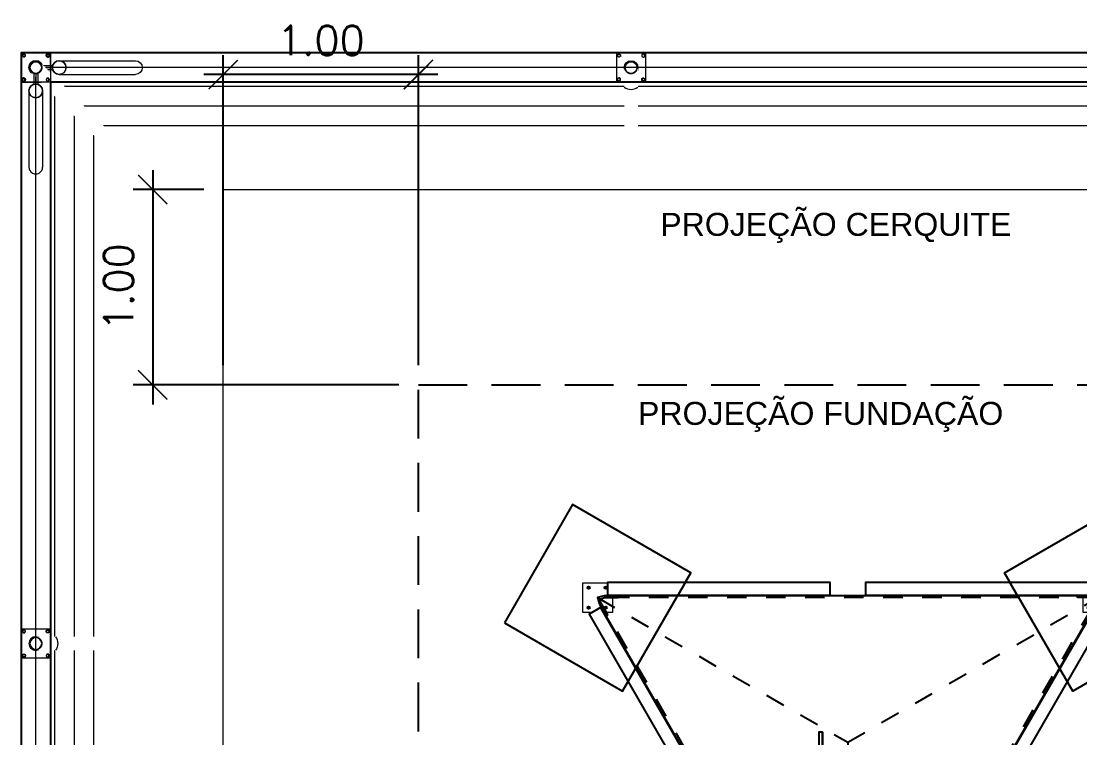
# Model space of a CAD drawing. Header units: inches. Extents: x -7660 to 802, y -193 to 3.
# Drawn here: x 291.58 to 297, y -88.28 to -84.61 of the extents above; entities that cross this region are included whole.
import ezdxf

# ---------------------------------------------------------------- set-up
doc = ezdxf.new("R2010")
doc.units = ezdxf.units.IN
doc.header["$MEASUREMENT"] = 0
doc.set_wipeout_variables(frame=1)
doc.linetypes.add('DASHDOT2', pattern=[0.5, 0.25, -0.125, 0, -0.125])
doc.linetypes.add('HIDDEN', pattern=[0.375, 0.25, -0.125])
for name, color, linetype in [('0-A INSTALAR', 10, 'Continuous'), ('_NEXTEL-TEXTOS', 8, 'Continuous'), ('DM-COTAS', 7, 'Continuous')]:
    doc.layers.add(name, color=color, linetype=linetype)
doc.styles.add('cerca', font='romans.shx', dxfattribs={"height": 1})
doc.styles.add('R80E50', font='arial.ttf', dxfattribs={"height": 10})
doc.styles.add('Texto Cotas', font='romans.shx')
doc.linetypes.add('CERCA3', pattern='A,0.5,0.05,["X",cerca,S=0.1,R=0,X=-0.1,Y=-0.05],0.1', length=0.65)
doc.dimstyles.new('huawei_stand Cota 1-100', dxfattribs={"dimscale": 0, "dimtxt": 0.15, "dimasz": 0.15, "dimexe": 0.1, "dimexo": 0.1, "dimgap": 0.1, "dimtad": 1, "dimzin": 0, "dimdsep": 46, "dimtxsty": 'Texto Cotas', "dimblk": 'ARCHTICK', "dimcen": 0.2, "dimdle": 0.1, "dimclrd": 256, "dimclre": 256, "dimclrt": 256, "dimadec": 0, "dimazin": 0, "dimtfac": 1, "dimtix": 1, "dimtmove": 0, "dimatfit": 3, "dimfxl": 1, "dimtolj": 1, "dimtzin": 0, "dimarcsym": 1})

# ---------------------------------------------------------------- blocks, each defined once
blk = doc.blocks.new('*U647')
at = {"linetype": 'CERCA3', "lineweight": 5, "ltscale": 0.3}
blk.add_line((5535.979, 2516.3655), (5535.979, 2504.995), dxfattribs=at)
at = {"lineweight": 5}
for p, q in [((5535.9137, 2507.964), (5535.9128, 2507.9645)), ((5535.9145, 2507.9645), (5535.9145, 2507.9655)), ((5535.921, 2507.9645), (5535.921, 2507.9655)), ((5535.9219, 2507.964), (5535.9227, 2507.9645)), ((5536.0361, 2507.964), (5536.0352, 2507.9645)), ((5536.0369, 2507.9645), (5536.0369, 2507.9655)), ((5536.0434, 2507.9645), (5536.0434, 2507.9655)), ((5536.0443, 2507.964), (5536.0452, 2507.9645)), ((5535.9104, 2507.9584), (5535.9095, 2507.9589)), ((5535.9104, 2507.9574), (5535.9095, 2507.9569)), ((5535.9137, 2507.9518), (5535.9128, 2507.9513)), ((5535.9145, 2507.9513), (5535.9145, 2507.9503)), ((5535.921, 2507.9513), (5535.921, 2507.9503)), ((5535.9219, 2507.9518), (5535.9227, 2507.9513)), ((5535.9251, 2507.9584), (5535.926, 2507.9589)), ((5535.9251, 2507.9574), (5535.926, 2507.9569)), ((5536.0328, 2507.9584), (5536.032, 2507.9589)), ((5536.0475, 2507.9584), (5536.0484, 2507.9589)), ((5535.9104, 2507.8336), (5535.9095, 2507.8341)), ((5535.9104, 2507.8326), (5535.9095, 2507.8321)), ((5535.9137, 2507.8392), (5535.9128, 2507.8397)), ((5535.9137, 2507.827), (5535.9128, 2507.8265)), ((5535.9145, 2507.8397), (5535.9145, 2507.8407)), ((5535.9145, 2507.8265), (5535.9145, 2507.8255)), ((5535.921, 2507.8397), (5535.921, 2507.8407)), ((5535.921, 2507.8265), (5535.921, 2507.8255)), ((5535.9219, 2507.8392), (5535.9227, 2507.8397)), ((5535.9219, 2507.827), (5535.9227, 2507.8265)), ((5535.9251, 2507.8336), (5535.926, 2507.8341)), ((5535.9251, 2507.8326), (5535.926, 2507.8321)), ((5536.0328, 2507.8326), (5536.032, 2507.8321)), ((5536.0361, 2507.827), (5536.0352, 2507.8265)), ((5536.0369, 2507.8265), (5536.0369, 2507.8255)), ((5536.0434, 2507.8265), (5536.0434, 2507.8255)), ((5536.0443, 2507.827), (5536.0452, 2507.8265)), ((5536.0475, 2507.8326), (5536.0484, 2507.8321)), ((5535.969, 2504.979), (5535.969, 2505.0319)), ((5535.989, 2504.979), (5535.989, 2505.0319)), ((5535.91, 2505.0099), (5535.909, 2505.0099)), ((5535.91, 2505.0035), (5535.909, 2505.0035)), ((5535.9105, 2505.0108), (5535.91, 2505.0117)), ((5535.9105, 2505.0026), (5535.91, 2505.0017)), ((5535.9161, 2505.014), (5535.9156, 2505.0149)), ((5535.9161, 2504.9994), (5535.9156, 2504.9985)), ((5535.9171, 2505.014), (5535.9176, 2505.0149)), ((5535.9171, 2504.9994), (5535.9176, 2504.9985)), ((5535.9227, 2505.0108), (5535.9232, 2505.0117)), ((5535.9227, 2505.0026), (5535.9232, 2505.0017)), ((5535.9232, 2505.0099), (5535.9242, 2505.0099)), ((5535.9232, 2505.0035), (5535.9242, 2505.0035)), ((5535.979, 2504.9805), (5535.979, 2505.0305)), ((5535.91, 2504.8875), (5535.909, 2504.8875)), ((5535.91, 2504.881), (5535.909, 2504.881)), ((5535.9105, 2504.8884), (5535.91, 2504.8892)), ((5535.9105, 2504.8802), (5535.91, 2504.8793)), ((5535.9161, 2504.8916), (5535.9156, 2504.8925)), ((5535.9161, 2504.8769), (5535.9156, 2504.8761)), ((5535.9171, 2504.8916), (5535.9176, 2504.8925)), ((5535.9171, 2504.8769), (5535.9176, 2504.8761)), ((5535.9227, 2504.8884), (5535.9232, 2504.8892)), ((5535.9227, 2504.8802), (5535.9232, 2504.8793)), ((5535.9232, 2504.8875), (5535.9242, 2504.8875)), ((5535.9232, 2504.881), (5535.9242, 2504.881)), ((5536.0347, 2504.8875), (5536.0337, 2504.8875)), ((5536.0347, 2504.881), (5536.0337, 2504.881)), ((5536.0352, 2504.8884), (5536.0347, 2504.8892)), ((5536.0352, 2504.8802), (5536.0347, 2504.8793)), ((5536.0409, 2504.8916), (5536.0404, 2504.8925)), ((5536.0409, 2504.8769), (5536.0404, 2504.8761)), ((5536.0419, 2504.8916), (5536.0424, 2504.8925)), ((5536.0419, 2504.8769), (5536.0424, 2504.8761)), ((5536.0475, 2504.8884), (5536.048, 2504.8892)), ((5536.0475, 2504.8802), (5536.048, 2504.8793)), ((5536.048, 2504.8875), (5536.049, 2504.8875)), ((5536.048, 2504.881), (5536.049, 2504.881))]:
    blk.add_line(p, q, dxfattribs=at)
at = {"linetype": 'CERCA3', "lineweight": 5, "ltscale": 0.3}
for points in [[(5536.0752, 2505.0912), (5536.0752, 2516.2497)], [(5536.1752, 2505.1913), (5536.1752, 2516.1497)], [(5536.2752, 2505.2913), (5536.2752, 2516.0497)]]:
    blk.add_lwpolyline(points, dxfattribs=at)
at = {"lineweight": 5}
for points in [[(5535.9145, 2507.9503), (5535.921, 2507.9503, 0.267949), (5535.9227, 2507.9513), (5535.926, 2507.9569, 0.267949), (5535.926, 2507.9589), (5535.9227, 2507.9645, 0.267949), (5535.921, 2507.9655), (5535.9145, 2507.9655, 0.267949), (5535.9128, 2507.9645), (5535.9095, 2507.9589, 0.267949), (5535.9095, 2507.9569), (5535.9128, 2507.9513, 0.267949)], [(5535.9145, 2507.9513), (5535.921, 2507.9513, 0.267949), (5535.9219, 2507.9518), (5535.9251, 2507.9574, 0.267949), (5535.9251, 2507.9584), (5535.9219, 2507.964, 0.267949), (5535.921, 2507.9645), (5535.9145, 2507.9645, 0.267949), (5535.9137, 2507.964), (5535.9104, 2507.9584, 0.267949), (5535.9104, 2507.9574), (5535.9137, 2507.9518, 0.267949)], [(5535.9145, 2507.8407), (5535.921, 2507.8407, -0.267949), (5535.9227, 2507.8397), (5535.926, 2507.8341, -0.267949), (5535.926, 2507.8321), (5535.9227, 2507.8265, -0.267949), (5535.921, 2507.8255), (5535.9145, 2507.8255, -0.267949), (5535.9128, 2507.8265), (5535.9095, 2507.8321, -0.267949), (5535.9095, 2507.8341), (5535.9128, 2507.8397, -0.267949)], [(5535.9145, 2507.8397), (5535.921, 2507.8397, -0.267949), (5535.9219, 2507.8392), (5535.9251, 2507.8336, -0.267949), (5535.9251, 2507.8326), (5535.9219, 2507.827, -0.267949), (5535.921, 2507.8265), (5535.9145, 2507.8265, -0.267949), (5535.9137, 2507.827), (5535.9104, 2507.8326, -0.267949), (5535.9104, 2507.8336), (5535.9137, 2507.8392, -0.267949)], [(5535.9242, 2505.0099), (5535.9242, 2505.0035, -0.267949), (5535.9232, 2505.0017), (5535.9176, 2504.9985, -0.267949), (5535.9156, 2504.9985), (5535.91, 2505.0017, -0.267949), (5535.909, 2505.0035), (5535.909, 2505.0099, -0.267949), (5535.91, 2505.0117), (5535.9156, 2505.0149, -0.267949), (5535.9176, 2505.0149), (5535.9232, 2505.0117, -0.267949)], [(5535.9232, 2505.0099), (5535.9232, 2505.0035, -0.267949), (5535.9227, 2505.0026), (5535.9171, 2504.9994, -0.267949), (5535.9161, 2504.9994), (5535.9105, 2505.0026, -0.267949), (5535.91, 2505.0035), (5535.91, 2505.0099, -0.267949), (5535.9105, 2505.0108), (5535.9161, 2505.014, -0.267949), (5535.9171, 2505.014), (5535.9227, 2505.0108, -0.267949)], [(5535.9242, 2504.881), (5535.9242, 2504.8875, 0.267949), (5535.9232, 2504.8892), (5535.9176, 2504.8925, 0.267949), (5535.9156, 2504.8925), (5535.91, 2504.8892, 0.267949), (5535.909, 2504.8875), (5535.909, 2504.881, 0.267949), (5535.91, 2504.8793), (5535.9156, 2504.8761, 0.267949), (5535.9176, 2504.8761), (5535.9232, 2504.8793, 0.267949)], [(5535.9232, 2504.881), (5535.9232, 2504.8875, 0.267949), (5535.9227, 2504.8884), (5535.9171, 2504.8916, 0.267949), (5535.9161, 2504.8916), (5535.9105, 2504.8884, 0.267949), (5535.91, 2504.8875), (5535.91, 2504.881, 0.267949), (5535.9105, 2504.8802), (5535.9161, 2504.8769, 0.267949), (5535.9171, 2504.8769), (5535.9227, 2504.8802, 0.267949)], [(5536.0337, 2504.881), (5536.0337, 2504.8875, -0.267949), (5536.0347, 2504.8892), (5536.0404, 2504.8925, -0.267949), (5536.0424, 2504.8925), (5536.048, 2504.8892, -0.267949), (5536.049, 2504.8875), (5536.049, 2504.881, -0.267949), (5536.048, 2504.8793), (5536.0424, 2504.8761, -0.267949), (5536.0404, 2504.8761), (5536.0347, 2504.8793, -0.267949)], [(5536.0347, 2504.881), (5536.0347, 2504.8875, -0.267949), (5536.0352, 2504.8884), (5536.0409, 2504.8916, -0.267949), (5536.0419, 2504.8916), (5536.0475, 2504.8884, -0.267949), (5536.048, 2504.8875), (5536.048, 2504.881, -0.267949), (5536.0475, 2504.8802), (5536.0419, 2504.8769, -0.267949), (5536.0409, 2504.8769), (5536.0352, 2504.8802, -0.267949)]]:
    blk.add_lwpolyline(points, format="xyb", close=True, dxfattribs=at)
for centre in [(5535.979, 2507.8955), (5535.979, 2505.0655), (5535.979, 2505.0655), (5535.979, 2504.9455)]:
    blk.add_circle(centre, 0.035, dxfattribs=at)
blk.add_arc((5536.4892, 2504.9455), 0.035, 270, 90, dxfattribs=at)
for points in [[(5535.979, 2507.8605), (5536.3096, 2507.8604), (5536.323, 2507.8631), (5536.33, 2507.8669), (5536.3353, 2507.8716), (5536.338, 2507.875), (5536.3412, 2507.8803), (5536.3425, 2507.8834), (5536.344, 2507.8889), (5536.3446, 2507.8954), (5536.3444, 2507.8986), (5536.344, 2507.902), (5536.3429, 2507.9061), (5536.3416, 2507.9096), (5536.3396, 2507.9134), (5536.3367, 2507.9176), (5536.3325, 2507.9218), (5536.3279, 2507.9252), (5536.3244, 2507.9271), (5536.3196, 2507.9289), (5536.3149, 2507.93), (5536.3096, 2507.9304), (5535.979, 2507.9305), (5535.9835, 2507.9302), (5535.9893, 2507.9289), (5535.9932, 2507.9275), (5535.9973, 2507.9253), (5536.0012, 2507.9225), (5536.0041, 2507.9199), (5536.0067, 2507.9168), (5536.0092, 2507.9131), (5536.0107, 2507.9103), (5536.0127, 2507.9047), (5536.0137, 2507.8995), (5536.014, 2507.8955), (5536.0138, 2507.8919), (5536.0131, 2507.8877), (5536.0119, 2507.8837), (5536.0102, 2507.8796), (5536.008, 2507.8759), (5536.0041, 2507.8712), (5536.0008, 2507.8681), (5535.9939, 2507.8638), (5535.9904, 2507.8624), (5535.984, 2507.8608)], [(5535.9542, 2504.9702), (5536.2834, 2505.2996), (5536.2948, 2505.3072), (5536.3025, 2505.3094), (5536.3095, 2505.3098), (5536.3138, 2505.3094), (5536.3199, 2505.3078), (5536.323, 2505.3066), (5536.328, 2505.3037), (5536.3329, 2505.2996), (5536.3351, 2505.2972), (5536.3372, 2505.2945), (5536.3393, 2505.2909), (5536.3409, 2505.2874), (5536.3421, 2505.2834), (5536.343, 2505.2783), (5536.3431, 2505.2724), (5536.3422, 2505.2667), (5536.3411, 2505.2629), (5536.339, 2505.2582), (5536.3364, 2505.2542), (5536.3329, 2505.2501), (5536.0037, 2504.9207), (5536.0067, 2504.9241), (5536.0099, 2504.9291), (5536.0116, 2504.933), (5536.013, 2504.9374), (5536.0138, 2504.9421), (5536.014, 2504.946), (5536.0137, 2504.95), (5536.0128, 2504.9544), (5536.0119, 2504.9574), (5536.0093, 2504.9629), (5536.0064, 2504.9672), (5536.0037, 2504.9702), (5536.0011, 2504.9726), (5535.9976, 2504.9751), (5535.994, 2504.9771), (5535.9898, 2504.9788), (5535.9856, 2504.9798), (5535.9796, 2504.9805), (5535.975, 2504.9803), (5535.9671, 2504.9784), (5535.9636, 2504.9769), (5535.958, 2504.9735)]]:
    blk.add_wipeout(points, dxfattribs=at)
for p, q in [((5536.0328, 2507.9574), (5536.032, 2507.9569)), ((5536.0361, 2507.9518), (5536.0352, 2507.9513)), ((5536.0369, 2507.9513), (5536.0369, 2507.9503)), ((5536.0434, 2507.9513), (5536.0434, 2507.9503)), ((5536.0443, 2507.9518), (5536.0452, 2507.9513)), ((5536.0475, 2507.9574), (5536.0484, 2507.9569)), ((5536.0328, 2507.8336), (5536.032, 2507.8341)), ((5536.0361, 2507.8392), (5536.0352, 2507.8397)), ((5536.0369, 2507.8397), (5536.0369, 2507.8407)), ((5536.0434, 2507.8397), (5536.0434, 2507.8407)), ((5536.0443, 2507.8392), (5536.0452, 2507.8397)), ((5536.0475, 2507.8336), (5536.0484, 2507.8341)), ((5536.0347, 2505.0099), (5536.0337, 2505.0099)), ((5536.0347, 2505.0035), (5536.0337, 2505.0035)), ((5536.0352, 2505.0108), (5536.0347, 2505.0117)), ((5536.0352, 2505.0026), (5536.0347, 2505.0017)), ((5536.0409, 2505.014), (5536.0404, 2505.0149)), ((5536.0409, 2504.9994), (5536.0404, 2504.9985)), ((5536.0419, 2505.014), (5536.0424, 2505.0149)), ((5536.0419, 2504.9994), (5536.0424, 2504.9985)), ((5536.0475, 2505.0108), (5536.048, 2505.0117)), ((5536.0475, 2505.0026), (5536.048, 2505.0017)), ((5536.048, 2505.0099), (5536.049, 2505.0099)), ((5536.048, 2505.0035), (5536.049, 2505.0035)), ((5536.099, 2504.9805), (5536.4892, 2504.9805)), ((5536.0125, 2504.9555), (5536.0654, 2504.9555)), ((5536.0125, 2504.9355), (5536.0654, 2504.9355)), ((5536.014, 2504.9455), (5536.064, 2504.9455)), ((5536.099, 2504.9105), (5536.4892, 2504.9105))]:
    blk.add_line(p, q, dxfattribs=at)
blk.add_lwpolyline([(5536.054, 2507.9305), (5536.054, 2507.9705), (5535.904, 2507.9705), (5535.904, 2507.8205), (5536.054, 2507.8205), (5536.054, 2507.8605)], dxfattribs=at)
for points in [[(5536.0434, 2507.9503), (5536.0369, 2507.9503, -0.267949), (5536.0352, 2507.9513), (5536.032, 2507.9569, -0.267949), (5536.032, 2507.9589), (5536.0352, 2507.9645, -0.267949), (5536.0369, 2507.9655), (5536.0434, 2507.9655, -0.267949), (5536.0452, 2507.9645), (5536.0484, 2507.9589, -0.267949), (5536.0484, 2507.9569), (5536.0452, 2507.9513, -0.267949)], [(5536.0434, 2507.9513), (5536.0369, 2507.9513, -0.267949), (5536.0361, 2507.9518), (5536.0328, 2507.9574, -0.267949), (5536.0328, 2507.9584), (5536.0361, 2507.964, -0.267949), (5536.0369, 2507.9645), (5536.0434, 2507.9645, -0.267949), (5536.0443, 2507.964), (5536.0475, 2507.9584, -0.267949), (5536.0475, 2507.9574), (5536.0443, 2507.9518, -0.267949)], [(5536.0434, 2507.8407), (5536.0369, 2507.8407, 0.267949), (5536.0352, 2507.8397), (5536.032, 2507.8341, 0.267949), (5536.032, 2507.8321), (5536.0352, 2507.8265, 0.267949), (5536.0369, 2507.8255), (5536.0434, 2507.8255, 0.267949), (5536.0452, 2507.8265), (5536.0484, 2507.8321, 0.267949), (5536.0484, 2507.8341), (5536.0452, 2507.8397, 0.267949)], [(5536.0434, 2507.8397), (5536.0369, 2507.8397, 0.267949), (5536.0361, 2507.8392), (5536.0328, 2507.8336, 0.267949), (5536.0328, 2507.8326), (5536.0361, 2507.827, 0.267949), (5536.0369, 2507.8265), (5536.0434, 2507.8265, 0.267949), (5536.0443, 2507.827), (5536.0475, 2507.8326, 0.267949), (5536.0475, 2507.8336), (5536.0443, 2507.8392, 0.267949)], [(5536.0337, 2505.0099), (5536.0337, 2505.0035, 0.267949), (5536.0347, 2505.0017), (5536.0404, 2504.9985, 0.267949), (5536.0424, 2504.9985), (5536.048, 2505.0017, 0.267949), (5536.049, 2505.0035), (5536.049, 2505.0099, 0.267949), (5536.048, 2505.0117), (5536.0424, 2505.0149, 0.267949), (5536.0404, 2505.0149), (5536.0347, 2505.0117, 0.267949)], [(5536.0347, 2505.0099), (5536.0347, 2505.0035, 0.267949), (5536.0352, 2505.0026), (5536.0409, 2504.9994, 0.267949), (5536.0419, 2504.9994), (5536.0475, 2505.0026, 0.267949), (5536.048, 2505.0035), (5536.048, 2505.0099, 0.267949), (5536.0475, 2505.0108), (5536.0419, 2505.014, 0.267949), (5536.0409, 2505.014), (5536.0352, 2505.0108, 0.267949)]]:
    blk.add_lwpolyline(points, format="xyb", close=True, dxfattribs=at)
blk.add_lwpolyline([(5536.054, 2505.0205), (5536.054, 2504.8705), (5535.904, 2504.8705), (5535.904, 2505.0205)], close=True, dxfattribs=at)
for centre, radius in [((5535.979, 2507.8955), 0.03), ((5536.099, 2504.9455), 0.035), ((5536.099, 2504.9455), 0.035), ((5535.979, 2504.9455), 0.03)]:
    blk.add_circle(centre, radius, dxfattribs=at)
blk.add_arc((5536.0322, 2507.8955), 0.0591, 323.7057, 36.2943, dxfattribs=at)
blk = doc.blocks.new('*U591')
at = {"linetype": 'CERCA3', "lineweight": 5, "ltscale": 0.3}
blk.add_line((5535.979, 2516.3655), (5535.979, 2507.895), dxfattribs=at)
at = {"lineweight": 5}
for p, q in [((5535.9104, 2510.9584), (5535.9095, 2510.9589)), ((5535.9104, 2510.9574), (5535.9095, 2510.9569)), ((5535.9137, 2510.964), (5535.9128, 2510.9645)), ((5535.9137, 2510.9518), (5535.9128, 2510.9513)), ((5535.9145, 2510.9645), (5535.9145, 2510.9655)), ((5535.9145, 2510.9513), (5535.9145, 2510.9503)), ((5535.921, 2510.9645), (5535.921, 2510.9655)), ((5535.921, 2510.9513), (5535.921, 2510.9503)), ((5535.9219, 2510.964), (5535.9227, 2510.9645)), ((5535.9219, 2510.9518), (5535.9227, 2510.9513)), ((5535.9251, 2510.9584), (5535.926, 2510.9589)), ((5535.9251, 2510.9574), (5535.926, 2510.9569)), ((5536.0328, 2510.9584), (5536.032, 2510.9589)), ((5536.0361, 2510.964), (5536.0352, 2510.9645)), ((5536.0369, 2510.9645), (5536.0369, 2510.9655)), ((5536.0434, 2510.9645), (5536.0434, 2510.9655)), ((5536.0443, 2510.964), (5536.0452, 2510.9645)), ((5536.0475, 2510.9584), (5536.0484, 2510.9589)), ((5535.9137, 2510.8392), (5535.9128, 2510.8397)), ((5535.9145, 2510.8397), (5535.9145, 2510.8407)), ((5535.921, 2510.8397), (5535.921, 2510.8407)), ((5535.9219, 2510.8392), (5535.9227, 2510.8397)), ((5535.9104, 2510.8336), (5535.9095, 2510.8341)), ((5535.9104, 2510.8326), (5535.9095, 2510.8321)), ((5535.9137, 2510.827), (5535.9128, 2510.8265)), ((5535.9145, 2510.8265), (5535.9145, 2510.8255)), ((5535.921, 2510.8265), (5535.921, 2510.8255)), ((5535.9219, 2510.827), (5535.9227, 2510.8265)), ((5535.9251, 2510.8336), (5535.926, 2510.8341)), ((5535.9251, 2510.8326), (5535.926, 2510.8321)), ((5536.0328, 2510.8326), (5536.032, 2510.8321)), ((5536.0361, 2510.827), (5536.0352, 2510.8265)), ((5536.0369, 2510.8265), (5536.0369, 2510.8255)), ((5536.0434, 2510.8265), (5536.0434, 2510.8255)), ((5536.0443, 2510.827), (5536.0452, 2510.8265)), ((5536.0475, 2510.8326), (5536.0484, 2510.8321)), ((5535.91, 2507.9099), (5535.909, 2507.9099)), ((5535.9105, 2507.9108), (5535.91, 2507.9117)), ((5535.9161, 2507.914), (5535.9156, 2507.9149)), ((5535.9171, 2507.914), (5535.9176, 2507.9149)), ((5535.9227, 2507.9108), (5535.9232, 2507.9117)), ((5535.9232, 2507.9099), (5535.9242, 2507.9099)), ((5535.969, 2507.879), (5535.969, 2507.9319)), ((5535.979, 2507.8805), (5535.979, 2507.9305)), ((5535.989, 2507.879), (5535.989, 2507.9319)), ((5535.91, 2507.9035), (5535.909, 2507.9035)), ((5535.9105, 2507.9026), (5535.91, 2507.9017)), ((5535.9161, 2507.8994), (5535.9156, 2507.8985)), ((5535.9171, 2507.8994), (5535.9176, 2507.8985)), ((5535.9227, 2507.9026), (5535.9232, 2507.9017)), ((5535.9232, 2507.9035), (5535.9242, 2507.9035)), ((5535.91, 2507.7875), (5535.909, 2507.7875)), ((5535.91, 2507.781), (5535.909, 2507.781)), ((5535.9105, 2507.7884), (5535.91, 2507.7892)), ((5535.9105, 2507.7802), (5535.91, 2507.7793)), ((5535.9161, 2507.7916), (5535.9156, 2507.7925)), ((5535.9161, 2507.7769), (5535.9156, 2507.7761)), ((5535.9171, 2507.7916), (5535.9176, 2507.7925)), ((5535.9171, 2507.7769), (5535.9176, 2507.7761)), ((5535.9227, 2507.7884), (5535.9232, 2507.7892)), ((5535.9227, 2507.7802), (5535.9232, 2507.7793)), ((5535.9232, 2507.7875), (5535.9242, 2507.7875)), ((5535.9232, 2507.781), (5535.9242, 2507.781)), ((5536.0347, 2507.7875), (5536.0337, 2507.7875)), ((5536.0347, 2507.781), (5536.0337, 2507.781)), ((5536.0352, 2507.7884), (5536.0347, 2507.7892)), ((5536.0352, 2507.7802), (5536.0347, 2507.7793)), ((5536.0409, 2507.7916), (5536.0404, 2507.7925)), ((5536.0409, 2507.7769), (5536.0404, 2507.7761)), ((5536.0419, 2507.7916), (5536.0424, 2507.7925)), ((5536.0419, 2507.7769), (5536.0424, 2507.7761)), ((5536.0475, 2507.7884), (5536.048, 2507.7892)), ((5536.0475, 2507.7802), (5536.048, 2507.7793)), ((5536.048, 2507.7875), (5536.049, 2507.7875)), ((5536.048, 2507.781), (5536.049, 2507.781))]:
    blk.add_line(p, q, dxfattribs=at)
at = {"linetype": 'CERCA3', "lineweight": 5, "ltscale": 0.3}
for points in [[(5536.0752, 2507.9912), (5536.0752, 2516.2497)], [(5536.1752, 2508.0913), (5536.1752, 2516.1497)], [(5536.2752, 2508.1913), (5536.2752, 2516.0497)]]:
    blk.add_lwpolyline(points, dxfattribs=at)
at = {"lineweight": 5}
for points in [[(5535.9145, 2510.9503), (5535.921, 2510.9503, 0.267949), (5535.9227, 2510.9513), (5535.926, 2510.9569, 0.267949), (5535.926, 2510.9589), (5535.9227, 2510.9645, 0.267949), (5535.921, 2510.9655), (5535.9145, 2510.9655, 0.267949), (5535.9128, 2510.9645), (5535.9095, 2510.9589, 0.267949), (5535.9095, 2510.9569), (5535.9128, 2510.9513, 0.267949)], [(5535.9145, 2510.9513), (5535.921, 2510.9513, 0.267949), (5535.9219, 2510.9518), (5535.9251, 2510.9574, 0.267949), (5535.9251, 2510.9584), (5535.9219, 2510.964, 0.267949), (5535.921, 2510.9645), (5535.9145, 2510.9645, 0.267949), (5535.9137, 2510.964), (5535.9104, 2510.9584, 0.267949), (5535.9104, 2510.9574), (5535.9137, 2510.9518, 0.267949)], [(5535.9145, 2510.8407), (5535.921, 2510.8407, -0.267949), (5535.9227, 2510.8397), (5535.926, 2510.8341, -0.267949), (5535.926, 2510.8321), (5535.9227, 2510.8265, -0.267949), (5535.921, 2510.8255), (5535.9145, 2510.8255, -0.267949), (5535.9128, 2510.8265), (5535.9095, 2510.8321, -0.267949), (5535.9095, 2510.8341), (5535.9128, 2510.8397, -0.267949)], [(5535.9145, 2510.8397), (5535.921, 2510.8397, -0.267949), (5535.9219, 2510.8392), (5535.9251, 2510.8336, -0.267949), (5535.9251, 2510.8326), (5535.9219, 2510.827, -0.267949), (5535.921, 2510.8265), (5535.9145, 2510.8265, -0.267949), (5535.9137, 2510.827), (5535.9104, 2510.8326, -0.267949), (5535.9104, 2510.8336), (5535.9137, 2510.8392, -0.267949)], [(5535.9242, 2507.9099), (5535.9242, 2507.9035, -0.267949), (5535.9232, 2507.9017), (5535.9176, 2507.8985, -0.267949), (5535.9156, 2507.8985), (5535.91, 2507.9017, -0.267949), (5535.909, 2507.9035), (5535.909, 2507.9099, -0.267949), (5535.91, 2507.9117), (5535.9156, 2507.9149, -0.267949), (5535.9176, 2507.9149), (5535.9232, 2507.9117, -0.267949)], [(5535.9232, 2507.9099), (5535.9232, 2507.9035, -0.267949), (5535.9227, 2507.9026), (5535.9171, 2507.8994, -0.267949), (5535.9161, 2507.8994), (5535.9105, 2507.9026, -0.267949), (5535.91, 2507.9035), (5535.91, 2507.9099, -0.267949), (5535.9105, 2507.9108), (5535.9161, 2507.914, -0.267949), (5535.9171, 2507.914), (5535.9227, 2507.9108, -0.267949)], [(5535.9242, 2507.781), (5535.9242, 2507.7875, 0.267949), (5535.9232, 2507.7892), (5535.9176, 2507.7925, 0.267949), (5535.9156, 2507.7925), (5535.91, 2507.7892, 0.267949), (5535.909, 2507.7875), (5535.909, 2507.781, 0.267949), (5535.91, 2507.7793), (5535.9156, 2507.7761, 0.267949), (5535.9176, 2507.7761), (5535.9232, 2507.7793, 0.267949)], [(5535.9232, 2507.781), (5535.9232, 2507.7875, 0.267949), (5535.9227, 2507.7884), (5535.9171, 2507.7916, 0.267949), (5535.9161, 2507.7916), (5535.9105, 2507.7884, 0.267949), (5535.91, 2507.7875), (5535.91, 2507.781, 0.267949), (5535.9105, 2507.7802), (5535.9161, 2507.7769, 0.267949), (5535.9171, 2507.7769), (5535.9227, 2507.7802, 0.267949)], [(5536.0337, 2507.781), (5536.0337, 2507.7875, -0.267949), (5536.0347, 2507.7892), (5536.0404, 2507.7925, -0.267949), (5536.0424, 2507.7925), (5536.048, 2507.7892, -0.267949), (5536.049, 2507.7875), (5536.049, 2507.781, -0.267949), (5536.048, 2507.7793), (5536.0424, 2507.7761, -0.267949), (5536.0404, 2507.7761), (5536.0347, 2507.7793, -0.267949)], [(5536.0347, 2507.781), (5536.0347, 2507.7875, -0.267949), (5536.0352, 2507.7884), (5536.0409, 2507.7916, -0.267949), (5536.0419, 2507.7916), (5536.0475, 2507.7884, -0.267949), (5536.048, 2507.7875), (5536.048, 2507.781, -0.267949), (5536.0475, 2507.7802), (5536.0419, 2507.7769, -0.267949), (5536.0409, 2507.7769), (5536.0352, 2507.7802, -0.267949)]]:
    blk.add_lwpolyline(points, format="xyb", close=True, dxfattribs=at)
for centre in [(5535.979, 2510.8955), (5535.979, 2507.9655), (5535.979, 2507.9655), (5535.979, 2507.8455)]:
    blk.add_circle(centre, 0.035, dxfattribs=at)
blk.add_arc((5536.4892, 2507.8455), 0.035, 270, 90, dxfattribs=at)
for points in [[(5535.979, 2510.8605), (5536.3096, 2510.8604), (5536.323, 2510.8631), (5536.33, 2510.8669), (5536.3353, 2510.8716), (5536.338, 2510.875), (5536.3412, 2510.8803), (5536.3425, 2510.8834), (5536.344, 2510.8889), (5536.3446, 2510.8954), (5536.3444, 2510.8986), (5536.344, 2510.902), (5536.3429, 2510.9061), (5536.3416, 2510.9096), (5536.3396, 2510.9134), (5536.3367, 2510.9176), (5536.3325, 2510.9218), (5536.3279, 2510.9252), (5536.3244, 2510.9271), (5536.3196, 2510.9289), (5536.3149, 2510.93), (5536.3096, 2510.9304), (5535.979, 2510.9305), (5535.9835, 2510.9302), (5535.9893, 2510.9289), (5535.9932, 2510.9275), (5535.9973, 2510.9253), (5536.0012, 2510.9225), (5536.0041, 2510.9199), (5536.0067, 2510.9168), (5536.0092, 2510.9131), (5536.0107, 2510.9103), (5536.0127, 2510.9047), (5536.0137, 2510.8995), (5536.014, 2510.8955), (5536.0138, 2510.8919), (5536.0131, 2510.8877), (5536.0119, 2510.8837), (5536.0102, 2510.8796), (5536.008, 2510.8759), (5536.0041, 2510.8712), (5536.0008, 2510.8681), (5535.9939, 2510.8638), (5535.9904, 2510.8624), (5535.984, 2510.8608)], [(5535.9542, 2507.8702), (5536.2834, 2508.1996), (5536.2948, 2508.2072), (5536.3025, 2508.2094), (5536.3095, 2508.2098), (5536.3138, 2508.2094), (5536.3199, 2508.2078), (5536.323, 2508.2066), (5536.328, 2508.2037), (5536.3329, 2508.1996), (5536.3351, 2508.1972), (5536.3372, 2508.1945), (5536.3393, 2508.1909), (5536.3409, 2508.1874), (5536.3421, 2508.1834), (5536.343, 2508.1783), (5536.3431, 2508.1724), (5536.3422, 2508.1667), (5536.3411, 2508.1629), (5536.339, 2508.1582), (5536.3364, 2508.1542), (5536.3329, 2508.1501), (5536.0037, 2507.8207), (5536.0067, 2507.8241), (5536.0099, 2507.8291), (5536.0116, 2507.833), (5536.013, 2507.8374), (5536.0138, 2507.8421), (5536.014, 2507.846), (5536.0137, 2507.85), (5536.0128, 2507.8544), (5536.0119, 2507.8574), (5536.0093, 2507.8629), (5536.0064, 2507.8672), (5536.0037, 2507.8702), (5536.0011, 2507.8726), (5535.9976, 2507.8751), (5535.994, 2507.8771), (5535.9898, 2507.8788), (5535.9856, 2507.8798), (5535.9796, 2507.8805), (5535.975, 2507.8803), (5535.9671, 2507.8784), (5535.9636, 2507.8769), (5535.958, 2507.8735)]]:
    blk.add_wipeout(points, dxfattribs=at)
for p, q in [((5536.0328, 2510.9574), (5536.032, 2510.9569)), ((5536.0361, 2510.9518), (5536.0352, 2510.9513)), ((5536.0369, 2510.9513), (5536.0369, 2510.9503)), ((5536.0434, 2510.9513), (5536.0434, 2510.9503)), ((5536.0443, 2510.9518), (5536.0452, 2510.9513)), ((5536.0475, 2510.9574), (5536.0484, 2510.9569)), ((5536.0361, 2510.8392), (5536.0352, 2510.8397)), ((5536.0369, 2510.8397), (5536.0369, 2510.8407)), ((5536.0434, 2510.8397), (5536.0434, 2510.8407)), ((5536.0443, 2510.8392), (5536.0452, 2510.8397)), ((5536.0328, 2510.8336), (5536.032, 2510.8341)), ((5536.0475, 2510.8336), (5536.0484, 2510.8341)), ((5536.0347, 2507.9099), (5536.0337, 2507.9099)), ((5536.0352, 2507.9108), (5536.0347, 2507.9117)), ((5536.0409, 2507.914), (5536.0404, 2507.9149)), ((5536.0419, 2507.914), (5536.0424, 2507.9149)), ((5536.0475, 2507.9108), (5536.048, 2507.9117)), ((5536.048, 2507.9099), (5536.049, 2507.9099)), ((5536.0125, 2507.8555), (5536.0654, 2507.8555)), ((5536.0347, 2507.9035), (5536.0337, 2507.9035)), ((5536.0352, 2507.9026), (5536.0347, 2507.9017)), ((5536.0409, 2507.8994), (5536.0404, 2507.8985)), ((5536.0419, 2507.8994), (5536.0424, 2507.8985)), ((5536.0475, 2507.9026), (5536.048, 2507.9017)), ((5536.048, 2507.9035), (5536.049, 2507.9035)), ((5536.099, 2507.8805), (5536.4892, 2507.8805)), ((5536.0125, 2507.8355), (5536.0654, 2507.8355)), ((5536.014, 2507.8455), (5536.064, 2507.8455)), ((5536.099, 2507.8105), (5536.4892, 2507.8105))]:
    blk.add_line(p, q, dxfattribs=at)
blk.add_lwpolyline([(5536.054, 2510.9305), (5536.054, 2510.9705), (5535.904, 2510.9705), (5535.904, 2510.8205), (5536.054, 2510.8205), (5536.054, 2510.8605)], dxfattribs=at)
for points in [[(5536.0434, 2510.9503), (5536.0369, 2510.9503, -0.267949), (5536.0352, 2510.9513), (5536.032, 2510.9569, -0.267949), (5536.032, 2510.9589), (5536.0352, 2510.9645, -0.267949), (5536.0369, 2510.9655), (5536.0434, 2510.9655, -0.267949), (5536.0452, 2510.9645), (5536.0484, 2510.9589, -0.267949), (5536.0484, 2510.9569), (5536.0452, 2510.9513, -0.267949)], [(5536.0434, 2510.9513), (5536.0369, 2510.9513, -0.267949), (5536.0361, 2510.9518), (5536.0328, 2510.9574, -0.267949), (5536.0328, 2510.9584), (5536.0361, 2510.964, -0.267949), (5536.0369, 2510.9645), (5536.0434, 2510.9645, -0.267949), (5536.0443, 2510.964), (5536.0475, 2510.9584, -0.267949), (5536.0475, 2510.9574), (5536.0443, 2510.9518, -0.267949)], [(5536.0434, 2510.8407), (5536.0369, 2510.8407, 0.267949), (5536.0352, 2510.8397), (5536.032, 2510.8341, 0.267949), (5536.032, 2510.8321), (5536.0352, 2510.8265, 0.267949), (5536.0369, 2510.8255), (5536.0434, 2510.8255, 0.267949), (5536.0452, 2510.8265), (5536.0484, 2510.8321, 0.267949), (5536.0484, 2510.8341), (5536.0452, 2510.8397, 0.267949)], [(5536.0434, 2510.8397), (5536.0369, 2510.8397, 0.267949), (5536.0361, 2510.8392), (5536.0328, 2510.8336, 0.267949), (5536.0328, 2510.8326), (5536.0361, 2510.827, 0.267949), (5536.0369, 2510.8265), (5536.0434, 2510.8265, 0.267949), (5536.0443, 2510.827), (5536.0475, 2510.8326, 0.267949), (5536.0475, 2510.8336), (5536.0443, 2510.8392, 0.267949)], [(5536.0337, 2507.9099), (5536.0337, 2507.9035, 0.267949), (5536.0347, 2507.9017), (5536.0404, 2507.8985, 0.267949), (5536.0424, 2507.8985), (5536.048, 2507.9017, 0.267949), (5536.049, 2507.9035), (5536.049, 2507.9099, 0.267949), (5536.048, 2507.9117), (5536.0424, 2507.9149, 0.267949), (5536.0404, 2507.9149), (5536.0347, 2507.9117, 0.267949)], [(5536.0347, 2507.9099), (5536.0347, 2507.9035, 0.267949), (5536.0352, 2507.9026), (5536.0409, 2507.8994, 0.267949), (5536.0419, 2507.8994), (5536.0475, 2507.9026, 0.267949), (5536.048, 2507.9035), (5536.048, 2507.9099, 0.267949), (5536.0475, 2507.9108), (5536.0419, 2507.914, 0.267949), (5536.0409, 2507.914), (5536.0352, 2507.9108, 0.267949)]]:
    blk.add_lwpolyline(points, format="xyb", close=True, dxfattribs=at)
blk.add_lwpolyline([(5536.054, 2507.9205), (5536.054, 2507.7705), (5535.904, 2507.7705), (5535.904, 2507.9205)], close=True, dxfattribs=at)
for centre, radius in [((5535.979, 2510.8955), 0.03), ((5535.979, 2507.8455), 0.03), ((5536.099, 2507.8455), 0.035), ((5536.099, 2507.8455), 0.035)]:
    blk.add_circle(centre, radius, dxfattribs=at)
blk.add_arc((5536.0322, 2510.8955), 0.0591, 323.7057, 36.2943, dxfattribs=at)
blk = doc.blocks.new('F11')
at = {"linetype": 'Continuous'}
for p, q in [((4, 4), (-4, -4)), ((4, -4), (-4, 4))]:
    blk.add_line(p, q, dxfattribs=at)
blk.add_circle((0, 0), 5.5, dxfattribs=at)
blk = doc.blocks.new('ev-so estrutura')
at = {"ltscale": 2}
for p, q in [((-47.452, 37.059), (-47.452, 37.018)), ((-47.433, 36.843), (-47.433, 36.978)), ((-47.431, 37.034), (-47.431, 37.066)), ((-47.411, 37.027), (-47.411, 37.06)), ((-47.39, 37.06), (-47.39, 37.033)), ((-47.369, 37.066), (-47.369, 37.033)), ((-47.368, 36.843), (-47.368, 36.982)), ((-47.349, 37.061), (-47.349, 37.027)), ((-47.736, 36.882), (-47.064, 36.882)), ((-47.425, 36.835), (-47.376, 36.835)), ((-49.551, 36.788), (-45.259, 36.788))]:
    blk.add_line(p, q, dxfattribs=at)
at = {"lineweight": 15}
for points in [[(-47.205, 40.658), (-47.205, 40.258), (-47.605, 40.258), (-47.605, 40.658)], [(-50.6, 34.776), (-50.6, 34.376), (-51, 34.376), (-51, 34.776)], [(-43.809, 34.776), (-43.809, 34.376), (-44.209, 34.376), (-44.209, 34.776)]]:
    blk.add_lwpolyline(points, close=True, dxfattribs=at)
at = {"color": 252, "linetype": 'DASHDOT2', "ltscale": 0.8, "true_color": 0x939598}
blk.add_lwpolyline([(-50.8, 34.576), (-44.009, 34.576), (-47.405, 40.458), (-50.8, 34.576)], close=True, dxfattribs=at)
for points in [[(-47.405, 36.537), (-47.405, 40.458)], [(-47.405, 36.537), (-50.8, 34.576)], [(-44.009, 34.576), (-47.405, 36.537)]]:
    blk.add_lwpolyline(points, dxfattribs=at)
blk.add_lwpolyline([(-46.871, 37.016), (-47.93, 37.016), (-47.93, 36.748), (-46.871, 36.748)], close=True)
at = {"ltscale": 2}
for points in [[(-49.649, 36.618), (-45.16, 36.618), (-45.269, 36.805), (-49.541, 36.805), (-49.649, 36.618)], [(-47.075, 36.895), (-47.726, 36.895)], [(-47.726, 36.869), (-47.075, 36.869)]]:
    blk.add_lwpolyline(points, dxfattribs=at)
for points in [[(-47.726, 36.851), (-47.726, 36.913), (-47.736, 36.913), (-47.736, 36.851)], [(-47.075, 36.851), (-47.075, 36.913), (-47.064, 36.913), (-47.064, 36.851)]]:
    blk.add_lwpolyline(points, close=True, dxfattribs=at)
for centre in [(-47.516, 40.595), (-47.282, 40.595), (-47.516, 40.322), (-47.282, 40.322), (-50.911, 34.713), (-50.677, 34.713), (-44.12, 34.713), (-43.886, 34.713), (-50.911, 34.441), (-50.677, 34.441), (-44.12, 34.441), (-43.886, 34.441)]:
    blk.add_circle(centre, 0.0158)
for centre, radius, start, end in [((-47.4, 37.06), 0.0517, 358.6645, 181.3355), ((-47.4, 37.06), 0.0315, 10.1608, 169.8392), ((-47.38, 37.033), 0.0739, 191.4998, 221.5207), ((-47.441, 36.978), 0.00814, 0, 41.5207), ((-47.38, 37.033), 0.0517, 178.6645, 283.2988), ((-47.4, 37.06), 0.0103, 0, 180), ((-47.38, 37.033), 0.0315, 190.1609, 349.8392), ((-47.38, 37.033), 0.0103, 180, 0), ((-47.425, 36.843), 0.00814, 180, 270), ((-47.376, 36.843), 0.00814, 270, 0)]:
    blk.add_arc(centre, radius, start, end, dxfattribs=at)
at = {"ltscale": 2, "xscale": 0.0009772753945739845, "yscale": 0.0009772753945739845, "zscale": 0.0009772753945739845, "rotation": 90}
for p in [(-47.4, 36.905), (-47.4, 36.859)]:
    blk.add_blockref('F11', p, dxfattribs=at)
at = {"ltscale": 2}
blk.add_wipeout([(-47.161, 34.553), (-47.161, 34.364), (-44.146, 34.364), (-44.146, 34.553), (-50.664, 34.553), (-50.664, 34.364), (-47.648, 34.364), (-47.648, 34.553)], dxfattribs=at)
for p, q in [((-47.648, 34.541), (-50.664, 34.541)), ((-44.146, 34.541), (-47.161, 34.541))]:
    blk.add_line(p, q, dxfattribs=at)
blk.add_lwpolyline([(-50.708, 34.576), (-50.534, 34.576, -0.414214), (-50.522, 34.564), (-50.522, 34.553), (-50.711, 34.553), (-50.8, 34.576), (-50.777, 34.665), (-50.682, 34.829), (-50.672, 34.823, -0.414214), (-50.668, 34.807), (-50.755, 34.656), (-50.766, 34.616, 0.414214), (-50.749, 34.587)], format="xyb", close=True, dxfattribs=at)
blk.add_lwpolyline([(-50.664, 34.553), (-44.099, 34.553), (-44.009, 34.576), (-44.033, 34.665), (-44.128, 34.829), (-44.138, 34.823, 0.414214), (-44.142, 34.807), (-44.055, 34.656), (-44.044, 34.616, -0.414214), (-44.061, 34.587), (-44.102, 34.576), (-44.276, 34.576, 0.414214), (-44.287, 34.564), (-44.287, 34.553)], format="xyb", dxfattribs=at)
for points in [[(-47.648, 34.553), (-47.648, 34.364), (-50.664, 34.364), (-50.664, 34.553)], [(-44.146, 34.553), (-44.146, 34.364), (-47.161, 34.364), (-47.161, 34.553)]]:
    blk.add_lwpolyline(points, dxfattribs=at)
for points in [[(-49.002, 37.74), (-49.165, 37.834), (-47.657, 40.446), (-47.494, 40.351), (-50.753, 34.706), (-50.916, 34.801), (-49.409, 37.412), (-49.245, 37.318)], [(-45.565, 37.318), (-45.401, 37.412), (-43.893, 34.801), (-44.057, 34.706), (-47.316, 40.351), (-47.153, 40.446), (-45.645, 37.834), (-45.808, 37.74)]]:
    blk.add_wipeout(points, dxfattribs=at)
for p, q in [((-45.798, 37.746), (-47.306, 40.357)), ((-49.255, 37.324), (-50.763, 34.712)), ((-44.047, 34.712), (-45.555, 37.324))]:
    blk.add_line(p, q, dxfattribs=at)
for points in [[(-49.245, 37.318), (-49.409, 37.412), (-50.916, 34.801), (-50.753, 34.706), (-47.494, 40.351), (-47.657, 40.446), (-49.165, 37.834), (-49.002, 37.74)], [(-45.808, 37.74), (-45.645, 37.834), (-47.153, 40.446), (-47.316, 40.351), (-44.057, 34.706), (-43.893, 34.801), (-45.401, 37.412), (-45.565, 37.318)]]:
    blk.add_lwpolyline(points, dxfattribs=at)
blk.add_lwpolyline([(-47.358, 40.378), (-47.271, 40.227, 0.414214), (-47.255, 40.223), (-47.245, 40.229), (-47.34, 40.392), (-47.405, 40.458), (-47.47, 40.392), (-47.565, 40.229), (-47.554, 40.223, 0.414214), (-47.538, 40.227), (-47.451, 40.378), (-47.422, 40.408, -0.414214), (-47.388, 40.408)], format="xyb", close=True, dxfattribs=at)
at = {"linetype": 'HIDDEN', "ltscale": 0.3}
blk.add_lwpolyline([(-47.736, 36.907), (-48.199, 36.907), (-48.199, 36.894), (-47.749, 36.894), (-47.749, 36.857), (-47.736, 36.857), (-47.736, 36.907), (-47.736, 36.894)], dxfattribs=at)
for points in [[(-47.736, 36.907), (-48.199, 36.907), (-48.199, 36.857), (-47.736, 36.857)], [(-47.064, 36.913), (-47.064, 36.401), (-47.014, 36.401), (-47.014, 36.913)]]:
    blk.add_lwpolyline(points, close=True)
blk.add_lwpolyline([(-47.051, 36.401), (-47.064, 36.401), (-47.064, 36.913), (-47.051, 36.913)], close=True, dxfattribs=at)
blk = doc.blocks.new('nova base com fundação ajustada')
at = {"linetype": 'Continuous', "xscale": 0.3774340128206928, "yscale": 0.3774340128206928, "zscale": 0.3774340128206928}
blk.add_blockref('ev-so estrutura', (-28.9082, 23.0956), dxfattribs=at)
at = {"linetype": 'HIDDEN'}
blk.add_lwpolyline([(-49.0004, 39.4556), (-44.6004, 39.4556), (-44.6004, 35.0556), (-49.0004, 35.0556)], close=True, dxfattribs=at)
at = {"linetype": 'Continuous'}
for points in [[(-47.1504, 38.0156), (-46.4504, 38.0156), (-46.4504, 38.7156), (-47.1504, 38.7156)], [(-48.5601, 36.274), (-47.9539, 36.624), (-47.6039, 36.0178), (-48.2101, 35.6678)], [(-45.0408, 36.274), (-45.647, 36.624), (-45.997, 36.0178), (-45.3908, 35.6678)]]:
    blk.add_lwpolyline(points, close=True, dxfattribs=at)
blk = doc.blocks.new('_ArchTick')
at = {"const_width": 0.05}
blk.add_lwpolyline([(-0.5, -0.5), (0.5, 0.5)], dxfattribs=at)
blk = doc.blocks.new('*D658')
at = {"layer": 'DM-COTAS', "lineweight": -2}
for p, q in [((292.6148, -86.3765), (292.6148, -84.7874)), ((293.6148, -86.3765), (293.6148, -84.7874)), ((293.7148, -84.8874), (292.5148, -84.8874))]:
    blk.add_line(p, q, dxfattribs=at)
at = {"layer": 'DM-COTAS', "lineweight": -2, "xscale": 0.15, "yscale": 0.15, "zscale": 0.15, "rotation": 180}
blk.add_blockref('_ArchTick', (292.6148, -84.8874), dxfattribs=at)
at = {"layer": 'DM-COTAS', "lineweight": -2, "xscale": 0.15, "yscale": 0.15, "zscale": 0.15}
blk.add_blockref('_ArchTick', (293.6148, -84.8874), dxfattribs=at)
at = {"layer": 'DM-COTAS', "insert": (293.1148, -84.7124), "char_height": 0.15, "attachment_point": 5, "style": 'Texto Cotas'}
blk.add_mtext('\\A1;1.00', dxfattribs=at)
blk = doc.blocks.new('*D659')
at = {"layer": 'DM-COTAS', "lineweight": -2}
for p, q in [((292.2536, -85.3765), (292.2536, -86.5765)), ((292.5148, -85.4765), (292.1536, -85.4765)), ((293.5148, -86.4765), (292.1536, -86.4765))]:
    blk.add_line(p, q, dxfattribs=at)
at = {"layer": 'DM-COTAS', "lineweight": -2, "xscale": 0.15, "yscale": 0.15, "zscale": 0.15}
for p, rotation in [((292.2536, -85.4765), 90), ((292.2536, -86.4765), 270)]:
    blk.add_blockref('_ArchTick', p, dxfattribs=dict(at, rotation=rotation))
at = {"layer": 'DM-COTAS', "insert": (292.0786, -85.9765), "char_height": 0.15, "attachment_point": 5, "rotation": 90, "style": 'Texto Cotas'}
blk.add_mtext('\\A1;1.00', dxfattribs=at)

msp = doc.modelspace()

# ---------------------------------------------------------------- block references
at = {"layer": '_NEXTEL-TEXTOS', "xscale": -1, "rotation": 180}
msp.add_blockref('*U647', (-5244.32448, 2420.09415), dxfattribs=at)

# ---------------------------------------------------------------- next in the draw order: block references
at = {"layer": '_NEXTEL-TEXTOS', "rotation": 270}
msp.add_blockref('*U591', (-2216.191, 5451.12763), dxfattribs=at)

# ---------------------------------------------------------------- next in the draw order: linework, layer by layer
at = {"layer": '_NEXTEL-TEXTOS'}
for points in [[(300.27948, -84.77634), (291.57948, -84.77634), (291.57948, -96.37634), (300.27948, -96.37634)], [(300.12948, -84.92634), (291.72948, -84.92634), (291.72948, -96.22634), (300.12948, -96.22634)]]:
    msp.add_lwpolyline(points, close=True, dxfattribs=at)

# ---------------------------------------------------------------- next in the draw order: block references
at = {"layer": '0-A INSTALAR', "linetype": 'Continuous', "rotation": 180}
msp.add_blockref('nova base com fundação ajustada', (249.01433, -51.42083), dxfattribs=at)

# ---------------------------------------------------------------- next in the draw order: texts
at = {"insert": (294.85407, -85.5958, 1825.16887), "char_height": 0.1176419, "width": 1.9844424, "attachment_point": 1, "style": 'R80E50', "bg_fill": 3, "box_fill_scale": 1.5, "bg_fill_color": 256, "bg_fill_transparency": 0}
msp.add_mtext('PROJEÇÃO CERQUITE', dxfattribs=at)

# ---------------------------------------------------------------- next in the draw order: texts
at = {"insert": (294.73997, -86.56387, 1825.16887), "char_height": 0.1176419, "width": 1.9844424, "attachment_point": 1, "style": 'R80E50', "bg_fill": 3, "box_fill_scale": 1.5, "bg_fill_color": 256, "bg_fill_transparency": 0}
msp.add_mtext('PROJEÇÃO FUNDAÇÃO', dxfattribs=at)

# ---------------------------------------------------------------- next in the draw order: dimensions: what is measured, and where the dimension line sits
at = {"layer": 'DM-COTAS'}
dim = msp.add_linear_dim(base=(292.61477, -84.88743), p1=(293.61477, -86.47647), p2=(292.61477, -86.47647), dimstyle='huawei_stand Cota 1-100', override={"dimscale": 1}, dxfattribs=at)
dim.commit()
dim.dimension.update_dxf_attribs({"geometry": '*D658', "text_midpoint": (293.11477, -84.71243)})
dim = msp.add_linear_dim(base=(292.2536, -86.47647), p1=(292.61477, -85.47647), p2=(293.61477, -86.47647), angle=270, dimstyle='huawei_stand Cota 1-100', override={"dimscale": 1}, dxfattribs=at)
dim.commit()
dim.dimension.update_dxf_attribs({"geometry": '*D659', "text_midpoint": (292.0786, -85.97647)})

# ---------------------------------------------------------------- next in the draw order: linework, layer by layer
at = {"color": 1, "linetype": 'ByBlock', "lineweight": 5}
msp.add_lwpolyline([(292.61477, -85.47647), (299.01477, -85.47647), (299.01477, -91.87647), (292.61477, -91.87647)], close=True, dxfattribs=at)
at = {"color": 4, "linetype": 'HIDDEN', "lineweight": 5}
msp.add_lwpolyline([(293.61477, -86.47647), (298.01477, -86.47647), (298.01477, -90.87647), (293.61477, -90.87647)], close=True, dxfattribs=at)

doc.saveas('drawing.dxf')
